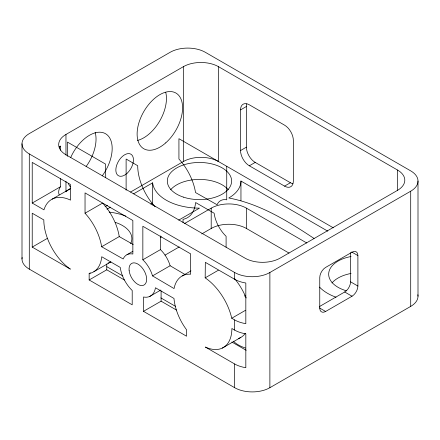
<?xml version="1.0" encoding="UTF-8"?>
<svg xmlns="http://www.w3.org/2000/svg" width="440" height="440" viewBox="0 0 440 440"><rect width="100%" height="100%" fill="white"/><g stroke="black" fill="none" stroke-linecap="round" stroke-linejoin="round"><path stroke-width="0.66" d="M22 143.776L22 258.962M418 296.225L418 181.038M205.172 277.849L205.332 262.345L234.669 279.285A24.893 14.372 0 0 0 245.828 283.008L245.828 323.659A24.893 14.372 0 0 1 234.669 319.941L231.737 318.247A43.318 25.009 60 0 0 205.172 277.849L218.372 270.226M245.35 333.339L244.937 333.872A41.701 24.074 60 0 1 238.293 338.575M65.967 155.078L65.967 134.459L183.326 66.699A24.893 14.372 0 0 1 218.532 66.699L397.507 170.027L397.507 190.652M59.224 146.817L60.396 146.141L60.396 150.205M32.225 203.06L43.962 209.836A43.318 25.009 60 0 1 70.526 200.112L70.367 184.426L32.225 162.404L32.225 203.06L60.396 186.797L60.396 178.662M52.168 199.133L70.279 188.716A43.318 25.009 60 0 0 65.967 191.84M292.837 183.739A12.447 7.189 60 0 1 290.416 182.732L284.548 186.12L249.337 165.798A12.447 7.189 60 0 1 240.537 150.552L240.537 109.896L246.406 106.508A12.447 7.189 60 0 1 246.747 103.906M85.036 213.224L85.036 192.896L132.853 220.501L132.853 254.012A22.347 12.903 60 0 0 123.178 258.962L101.635 246.752A40.865 23.595 60 0 0 85.036 213.224L102.641 203.06A40.865 23.595 60 0 1 119.24 236.594L133.216 244.508M32.225 247.104L70.367 269.126A41.701 24.074 60 0 1 43.813 219.918L32.225 213.224L32.225 247.104L47.487 238.293M105.089 206.734L107.459 205.365M130.576 192.016L183.326 161.562A24.893 14.372 0 0 1 218.532 161.562L218.532 66.699M106.981 209.198L110.534 207.141M133.656 193.793L152.625 182.842A46.943 27.104 0 0 0 199.463 208.142L178.695 220.132M240.537 150.552L246.406 147.163L246.406 106.508M150.843 204.198L152.625 203.17L152.625 182.842M101.635 246.752L119.24 236.594M249.337 165.798L255.206 162.41L290.416 182.732M89.15 273.531A40.398 23.326 60 0 0 101.717 256.735L120.247 267.432A25.24 14.569 60 0 0 132.204 290.499L132.204 304.827L89.15 279.966L89.15 273.531L90.321 272.855M93.896 271.689L110.913 261.861M127.012 254.672L132.88 251.284M160.27 237.545L161.453 236.863M184.553 223.526L211.2 208.142A24.893 14.372 0 0 1 246.406 208.142L306.784 243.001M89.15 279.966L106.75 269.803L124.449 280.022M142.846 259.781L142.846 226.27L190.663 253.88L190.663 274.203A40.865 23.595 60 0 0 174.059 288.569L152.521 275.897A22.347 12.903 60 0 0 142.846 259.781L160.452 249.618L160.452 235.939M165.006 255.14L179.223 246.934M201.724 233.943L211.2 228.47A24.893 14.372 0 0 1 246.406 228.47L289.025 253.077M152.521 275.897L170.121 265.738L185.262 274.637M182.193 275.952L190.993 270.87M149.683 296.461L160.831 290.026M143.495 311.344L186.549 336.204L186.549 329.769A40.398 23.326 60 0 1 173.982 298.452L155.452 287.755A25.24 14.569 60 0 1 143.495 297.011L143.495 311.344L161.095 301.18L176.435 310.035M29.293 153.934L234.669 272.509A24.893 14.372 0 0 0 269.88 272.509L410.707 191.202A24.893 14.372 0 0 0 410.707 170.874L205.332 52.3A24.893 14.372 0 0 0 170.121 52.3L29.293 133.612A24.893 14.372 0 0 0 29.293 153.934L29.293 269.126L234.669 387.701A24.893 14.372 0 0 0 269.88 387.701L410.707 306.389A24.893 14.372 0 0 0 417.868 294.745M231.737 318.247L245.361 310.382M319.462 306.559L344.696 291.99A8.3 4.791 -60 0 0 350.565 281.826L350.565 252.692M325.622 311.471L352.028 296.225A8.3 4.791 -60 0 0 357.896 286.061L357.896 255.574A8.3 4.791 -60 0 0 352.028 252.186L325.622 267.427A8.3 4.791 -60 0 0 319.754 277.591L319.754 308.083A8.3 4.791 -60 0 0 325.622 311.471L319.418 307.89M222.255 348.106L240.818 337.436M333.289 227.816L178.926 138.694L178.926 159.016A40.865 23.595 60 0 1 195.525 192.549L217.069 204.754A22.347 12.903 60 0 1 226.738 199.81L226.738 166.298M314.072 238.475C287.93 221.073 260.062 203.946 228.8 197.978A41.492 23.958 0 0 0 240.955 181.038L327.756 231.154M351.692 251.988L357.896 255.574M350.565 281.826L357.896 286.061M344.696 291.99L352.028 296.225M234.669 330.105L231.88 328.493A41.701 24.074 60 0 1 205.332 347.045L234.669 363.985A24.893 14.372 0 0 0 245.828 367.702L245.828 333.823A24.893 14.372 0 0 1 234.669 330.105L234.669 319.941M106.827 266.701L122.854 275.952M160.831 297.88L175.67 306.444M231.853 342.029L244.937 349.586A24.893 14.372 0 0 0 246.197 350.262M234.514 278.542A43.318 25.009 60 0 1 244.937 295.168L246.191 297.968M105.716 177.738L105.573 164.098L67.436 142.082L67.436 156.31M410.707 191.202L410.707 306.389M269.88 272.509L269.88 387.701M246.406 208.142L246.406 228.47M244.937 295.168L244.937 296.527M240.955 181.038L240.955 200.69M234.669 272.509L234.669 279.285M234.669 363.985L234.669 387.701M226.094 247.209L226.094 236.291A25.24 14.569 60 0 1 214.132 213.224L195.602 202.527A40.398 23.326 60 0 1 183.035 219.329L183.035 222.547M211.2 208.142L211.2 228.47M183.326 66.699L183.326 161.562M161.095 290.945L161.095 301.18M126.115 190.19L126.115 159.022L137.704 165.71A41.701 24.074 60 0 0 155.078 206.784M106.75 264.011L106.75 269.803M65.967 181.198L65.967 191.51M397.507 170.027A24.893 14.372 0 0 1 397.507 190.355L280.148 258.11A24.893 14.372 0 0 1 244.937 258.11L65.967 154.781A24.893 14.372 0 0 1 65.967 134.459M29.293 269.126A24.893 14.372 0 0 1 22.132 257.477M284.548 186.12A12.447 7.189 60 0 0 293.348 181.038L293.348 140.388A12.447 7.189 60 0 0 284.548 125.142L249.337 104.814A12.447 7.189 60 0 0 240.537 109.896M255.206 162.41A12.447 7.189 60 0 1 246.406 147.163M346.341 290.78A32.159 18.568 0 0 1 328.774 272.728A32.159 18.568 0 0 1 351.076 256.514M331.98 282.942A32.159 18.568 0 0 1 351.076 273.454M245.471 348.034A32.159 18.568 0 0 1 233.338 341.193M170.615 189.778A32.159 18.568 0 0 1 199.463 179.416A32.159 18.568 0 0 1 228.311 189.778M115.313 222.398A32.159 18.568 0 0 1 130.663 243.661M165.721 92.268A32.159 18.568 -60 0 1 159.599 121.204A32.159 18.568 -60 0 1 137.462 140.442M95.161 132.396A32.159 18.568 -60 0 1 86.13 166.513M70.664 157.581A32.159 18.568 -60 0 1 105.517 133.711A32.159 18.568 -60 0 1 102.267 175.83M70.406 186.918A32.159 18.568 -60 0 1 68.299 183.431M336.012 297.209A46.943 27.104 0 0 1 319.567 287.127M153.071 205.507A46.943 27.104 0 0 1 152.625 203.17M109.241 212.097A46.943 27.104 0 0 1 125.807 216.106M59.356 148.055A24.893 14.372 0 0 1 60.396 146.141M59.142 194.827A24.893 14.372 0 0 1 60.396 186.797M160.452 249.618A22.347 12.903 60 0 1 170.121 265.738M110.385 262.152A40.398 23.326 60 0 1 107.998 263.071M183.387 197.12A32.159 18.568 0 0 0 231.622 181.038A32.159 18.568 0 0 0 183.387 164.962A32.159 18.568 0 0 0 183.387 197.12M129.157 270.787A12.447 7.189 60 0 0 143.396 285.302A12.447 7.189 60 0 0 140.993 266.53A12.447 7.189 60 0 0 129.157 270.787M165.737 142.868A32.159 18.568 -60 0 0 175.934 93.055A32.159 18.568 -60 0 0 137.891 126.792A32.159 18.568 -60 0 0 165.737 142.868M126.924 173.448A12.447 7.189 -60 0 0 130.873 154.171A12.447 7.189 -60 0 0 116.144 167.228A12.447 7.189 -60 0 0 126.924 173.448"/></g></svg>
